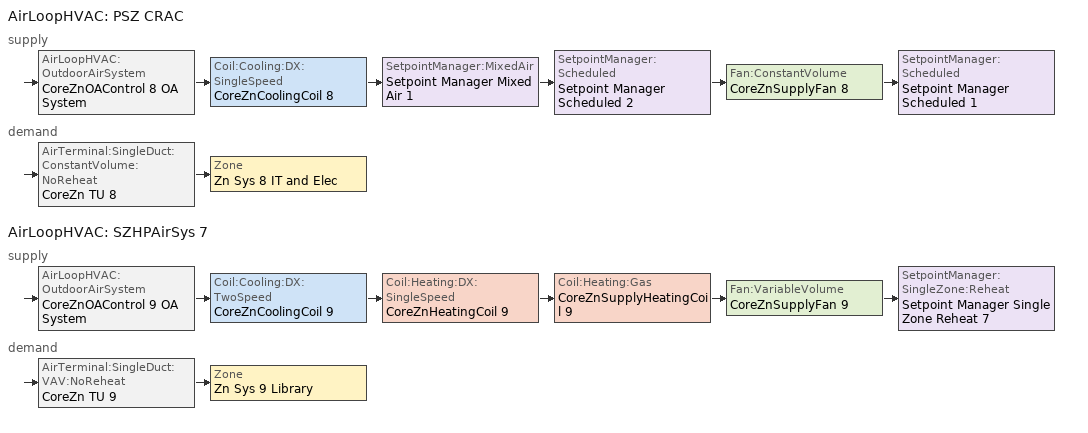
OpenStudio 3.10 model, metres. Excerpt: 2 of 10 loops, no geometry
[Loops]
AirLoopHVAC 'PSZ CRAC'
 supply: AirLoopHVAC:OutdoorAirSystem 'CoreZnOAControl 8 OA System' > Coil:Cooling:DX:SingleSpeed 'CoreZnCoolingCoil 8' > SetpointManager:MixedAir 'Setpoint Manager Mixed Air 1' > SetpointManager:Scheduled 'Setpoint Manager Scheduled 2' > Fan:ConstantVolume 'CoreZnSupplyFan 8' > SetpointManager:Scheduled 'Setpoint Manager Scheduled 1'
 demand: AirTerminal:SingleDuct:ConstantVolume:NoReheat 'CoreZn TU 8' > Zone 'Zn Sys 8 IT and Elec'
AirLoopHVAC 'SZHPAirSys 7'
 supply: AirLoopHVAC:OutdoorAirSystem 'CoreZnOAControl 9 OA System' > Coil:Cooling:DX:TwoSpeed 'CoreZnCoolingCoil 9' > Coil:Heating:DX:SingleSpeed 'CoreZnHeatingCoil 9' > Coil:Heating:Gas 'CoreZnSupplyHeatingCoil 9' > Fan:VariableVolume 'CoreZnSupplyFan 9' > SetpointManager:SingleZone:Reheat 'Setpoint Manager Single Zone Reheat 7'
 demand: AirTerminal:SingleDuct:VAV:NoReheat 'CoreZn TU 9' > Zone 'Zn Sys 9 Library'
[Sizing:Zone] Zone Cooling Design Supply Air Temperature Input Method=TemperatureDifference; Zone Cooling Design Supply Air Temperature {C}=14; Zone Cooling Design Supply Air Temperature Difference {deltaC}=11.1111; Zone Heating Design Supply Air Temperature Input Method=TemperatureDifference; Zone Heating Design Supply Air Temperature {C}=40; Zone Heating Design Supply Air Temperature Difference {deltaC}=13.8889; Zone Cooling Design Supply Air Humidity Ratio {kg-H2O/kg-air}=0.0085; Zone Heating Design Supply Air Humidity Ratio {kg-H2O/kg-air}=0.008; Zone Heating Sizing Factor=1; Zone Cooling Sizing Factor=1; Cooling Design Air Flow Method=DesignDay; Cooling Minimum Air Flow per Zone Floor Area {m3/s-m2}=0; Cooling Minimum Air Flow {m3/s}=0; Cooling Minimum Air Flow Fraction=0; Heating Maximum Air Flow per Zone Floor Area {m3/s-m2}=0; Heating Maximum Air Flow {m3/s}=0; Account for Dedicated Outdoor Air System=No; Dedicated Outdoor Air System Control Strategy=NeutralSupplyAir; Dedicated Outdoor Air Low Setpoint Temperature for Design {C}=autosize; Dedicated Outdoor Air High Setpoint Temperature for Design {C}=autosize; Zone Load Sizing Method=Sensible Load Only No Latent Load; Zone Latent Cooling Design Supply Air Humidity Ratio Input Method=HumidityRatioDifference; Zone Cooling Design Supply Air Humidity Ratio Difference {kgWater/kgDryAir}=0.005; Zone Latent Heating Design Supply Air Humidity Ratio Input Method=HumidityRatioDifference; Zone Humidification Design Supply Air Humidity Ratio Difference {kgWater/kgDryAir}=0.005; Sizing Option=Coincident
Name | Heating Design Air Flow Method | Heating Maximum Air Flow Fraction
Zn Sys 8 IT and Elec | DesignDay | 0
Zn Sys 9 Library | DesignDayWithLimit | 0.5
[Zone equipment]
Zn Sys 8 IT and Elec: CoreZn TU 8
Zn Sys 9 Library: CoreZn TU 9
[SetpointManager:Scheduled] Control Variable=Temperature; Schedule=PSZ CRAC Cooling SP Schedule
Name | Setpoint Node or NodeList
Setpoint Manager Scheduled 1 | CoreZnSupplyFan 8 Outlet Node
Setpoint Manager Scheduled 2 | CoreZnCoolingCoil 8 OS Generated Outlet Duct Outlet Node
[AirLoopHVAC] Design Return Air Flow Fraction of Supply Air Flow=1
Name | Availability Schedule | Design Supply Air Flow Rate {m3/s}
PSZ CRAC | DataHVACAvail | 0.476851
SZHPAirSys 7 | OfficeHVACAvail | 1.02543
[Sizing:System] Preheat Design Temperature {C}=5.68434e-14; Preheat Design Humidity Ratio {kg-H2O/kg-Air}=0; Precool Design Temperature {C}=5.68434e-14; Precool Design Humidity Ratio {kg-H2O/kg-Air}=0; Sizing Option=NonCoincident; 100% Outdoor Air in Cooling=No; 100% Outdoor Air in Heating=No; Central Cooling Design Supply Air Humidity Ratio {kg-H2O/kg-Air}=0.0085; Central Heating Design Supply Air Humidity Ratio {kg-H2O/kg-Air}=0.008; Zone Maximum Outdoor Air Fraction=1; Cooling Supply Air Flow Rate Per Floor Area {m3/s-m2}=0.00996765; Cooling Fraction of Autosized Cooling Supply Air Flow Rate=1; Cooling Supply Air Flow Rate Per Unit Cooling Capacity {m3/s-W}=3.94755e-05; Heating Supply Air Flow Rate Per Floor Area {m3/s-m2}=0.00996765; Heating Fraction of Autosized Heating Supply Air Flow Rate=1; Heating Fraction of Autosized Cooling Supply Air Flow Rate=1; Heating Supply Air Flow Rate Per Unit Heating Capacity {m3/s-W}=3.15882e-05; Cooling Design Capacity Method=CoolingDesignCapacity; Cooling Design Capacity {W}=autosize; Cooling Design Capacity Per Floor Area {W/m2}=234.7; Fraction of Autosized Cooling Design Capacity=1; Heating Design Capacity Method=HeatingDesignCapacity; Heating Design Capacity {W}=autosize; Heating Design Capacity Per Floor Area {W/m2}=157; Fraction of Autosized Heating Design Capacity=1; Central Cooling Capacity Control Method=OnOff; Occupant Diversity=autosize
Name | Central Heating Maximum System Air Flow Ratio | Central Cooling Design Supply Air Temperature {C} | Central Heating Design Supply Air Temperature {C}
PSZ CRAC | 1 | 18.3333 | 40
SZHPAirSys 7 | 0.5 | 12.7778 | 35
[Fan:VariableVolume]
CoreZnSupplyFan 9: Availability Schedule=Always On Discrete; Fan Total Efficiency=0.4475; Pressure Rise {Pa}=915.075; Maximum Flow Rate {m3/s}=1.02543; Fan Power Minimum Flow Rate Input Method=FixedFlowRate; Fan Power Minimum Flow Fraction=0; Fan Power Minimum Air Flow Rate {m3/s}=0.512714; Motor Efficiency=0.688462; Motor In Airstream Fraction=1; Fan Power Coefficient 1=0.027828; Fan Power Coefficient 2=0.026583; Fan Power Coefficient 3=-0.087069; Fan Power Coefficient 4=1.03092; Fan Power Coefficient 5=0
[Coil:Heating:Gas]
CoreZnSupplyHeatingCoil 9: Availability Schedule=CoreZnSupplyHeatingCoil 9 AvailSch; Gas Burner Efficiency=0.815459; Nominal Capacity {W}=15825.8; On Cycle Parasitic Electric Load {W}=0; Part Load Fraction Correlation Curve=CoilHtgFurnFIRRatio_fQRatio; Off Cycle Parasitic Gas Load {W}=0
[Coil:Heating:DX:SingleSpeed]
CoreZnHeatingCoil 9: Availability Schedule=Always On Discrete; Rated Total Heating Capacity {W}=14900.2; Rated COP {W/W}=4.14351; Rated Air Flow Rate {m3/s}=1.02543; Rated Supply Fan Power Per Volume Flow Rate 2017 {W/(m3/s)}=773.3; Rated Supply Fan Power Per Volume Flow Rate 2023 {W/(m3/s)}=934.4; Total Heating Capacity Function of Temperature Curve=CoilHtgHPQRatio_fToadbSI; Total Heating Capacity Function of Flow Fraction Curve=CoilHtgHPQRatio_fCFMRatio; Energy Input Ratio Function of Temperature Curve=CoilHtgHPEIRRatio_fToadbSI; Energy Input Ratio Function of Flow Fraction Curve=CoilHtgHPEIRRatio_fCFMRatio; Part Load Fraction Correlation Curve=CoilHtgHPEIRRatio_fQFrac; Defrost Energy Input Ratio Function of Temperature Curve=CoreZnHeatingCoil 9 Defrost Curve; Minimum Outdoor Dry-Bulb Temperature for Compressor Operation {C}=-8.33333; Maximum Outdoor Dry-Bulb Temperature for Defrost Operation {C}=4.44444; Crankcase Heater Capacity {W}=60.7677; Maximum Outdoor Dry-Bulb Temperature for Crankcase Heater Operation {C}=10; Defrost Strategy=ReverseCycle; Defrost Control=Timed; Defrost Time Period Fraction=0.058333; Resistive Defrost Heater Capacity {W}=2000
[Coil:Cooling:DX:SingleSpeed]
CoreZnCoolingCoil 8: Availability Schedule=Always On Discrete; Rated Total Cooling Capacity {W}=9139.07; Rated Sensible Heat Ratio=1; Rated COP {W/W}=3.56694; Rated Air Flow Rate {m3/s}=0.476851; Rated Evaporator Fan Power Per Volume Flow Rate 2017 {W/(m3/s)}=773.3; Rated Evaporator Fan Power Per Volume Flow Rate 2023 {W/(m3/s)}=934.4; Total Cooling Capacity Function of Temperature Curve=CoilClgDXQRatio_fTwbToadbSI; Total Cooling Capacity Function of Flow Fraction Curve=CoilClgDXSnglQRatio_fCFMRatio; Energy Input Ratio Function of Temperature Curve=CoilClgDXEIRRatio_fTwbToadbSI; Energy Input Ratio Function of Flow Fraction Curve=CoilClgDXSnglEIRRatio_fCFMRatio; Part Load Fraction Correlation Curve=CoilClgDXSEEREIRRatio_fQFrac; Minimum Outdoor Dry-Bulb Temperature for Compressor Operation {C}=-25; Nominal Time for Condensate Removal to Begin {s}=0; Ratio of Initial Moisture Evaporation Rate and Steady State Latent Capacity=0; Maximum Cycling Rate {cycles/hr}=0; Latent Capacity Time Constant {s}=0; Condenser Type=AirCooled; Evaporative Condenser Effectiveness=0.9; Evaporative Condenser Air Flow Rate {m3/s}=autosize; Evaporative Condenser Pump Rated Power Consumption {W}=autosize; Crankcase Heater Capacity {W}=24.3648; Maximum Outdoor Dry-Bulb Temperature for Crankcase Heater Operation {C}=10; Basin Heater Capacity {W/K}=0; Basin Heater Setpoint Temperature {C}=2
[Controller:OutdoorAir] Minimum Outdoor Air Flow Rate {m3/s}=0; Maximum Outdoor Air Flow Rate {m3/s}=Autosize; Economizer Control Type=FixedDryBulb; Economizer Control Action Type=ModulateFlow; Economizer Maximum Limit Dry-Bulb Temperature {C}=21.6667; Economizer Maximum Limit Enthalpy {J/kg}=116300; Lockout Type=LockoutWithCompressor; Minimum Limit Type=FixedMinimum; High Humidity Control=No; High Humidity Outdoor Air Flow Ratio=1; Control High Indoor Humidity Based on Outdoor Humidity Ratio=Yes; Economizer Operation Staging=InterlockedWithMechanicalCooling
Name | Minimum Outdoor Air Schedule | Maximum Fraction of Outdoor Air Schedule | Controller Mechanical Ventilation | Heat Recovery Bypass Control Type
CoreZnOAControl 8 | CoreZnOAControl 8 Schedule | CoreZnOAControl 8 Max OA Schedule | CoreZnOAControl 8 Mech Vent Controller | BypassWhenWithinEconomizerLimits
CoreZnOAControl 9 | CoreZnOAControl 9 Schedule | CoreZnOAControl 9 Max OA Schedule | CoreZnOAControl 9 Mech Vent Controller | BypassWhenOAFlowGreaterThanMinimum
[Controller:MechanicalVentilation] Availability Schedule=Always On Discrete
CoreZnOAControl 8 Mech Vent Controller; CoreZnOAControl 9 Mech Vent Controller
[AirLoopHVAC:OutdoorAirSystem]
Name | Controller
CoreZnOAControl 8 OA System | CoreZnOAControl 8
CoreZnOAControl 9 OA System | CoreZnOAControl 9
[SetpointManager:SingleZone:Reheat]
Setpoint Manager Single Zone Reheat 7: Minimum Supply Air Temperature {C}=12.7778; Maximum Supply Air Temperature {C}=35; Control Zone=Zn Sys 9 Library; Setpoint Node or NodeList=CoreZnSupplyFan 9 Outlet Node
[Coil:Cooling:DX:TwoSpeed]
CoreZnCoolingCoil 9: Availability Schedule=Always On Discrete; Rated High Speed Total Cooling Capacity {W}=22297.7; Rated High Speed Sensible Heat Ratio=Autosize; Rated High Speed COP {W/W}=3.82705; Rated High Speed Air Flow Rate {m3/s}=1.02543; Rated High Speed Evaporator Fan Power Per Volume Flow Rate 2017 {W/(m3/s)}=773.3; Rated High Speed Evaporator Fan Power Per Volume Flow Rate 2023 {W/(m3/s)}=934.4; Unit Internal Static Air Pressure {Pa}=773.3; Total Cooling Capacity Function of Temperature Curve=CoilClgDXQRatio_fTwbToadbSI; Total Cooling Capacity Function of Flow Fraction Curve=CoilClgDXDblQRatio_fCFMRatio; Energy Input Ratio Function of Temperature Curve=CoilClgDXEIRRatio_fTwbToadbSI; Energy Input Ratio Function of Flow Fraction Curve=CoilClgDXDblEIRRatio_fCFMRatio; Part Load Fraction Correlation Curve=CoilClgDXEIRRatio_fQFrac; Rated Low Speed Total Cooling Capacity {W}=11148.8; Rated Low Speed Sensible Heat Ratio=Autosize; Rated Low Speed COP {W/W}=3.82705; Rated Low Speed Air Flow Rate {m3/s}=0.512714; Rated Low Speed Evaporator Fan Power Per Volume Flow Rate 2017 {W/(m3/s)}=773.3; Rated Low Speed Evaporator Fan Power Per Volume Flow Rate 2023 {W/(m3/s)}=934.4; Low Speed Total Cooling Capacity Function of Temperature Curve=CoilClgDXQRatio_fTwbToadbSI 2; Low Speed Energy Input Ratio Function of Temperature Curve=CoilClgDXEIRRatio_fTwbToadbSI 2; Condenser Type=AirCooled; Minimum Outdoor Dry-Bulb Temperature for Compressor Operation {C}=-25; High Speed Evaporative Condenser Effectiveness=0.9; High Speed Evaporative Condenser Air Flow Rate {m3/s}=Autosize; High Speed Evaporative Condenser Pump Rated Power Consumption {W}=Autosize; Low Speed Evaporative Condenser Effectiveness=0.9; Low Speed Evaporative Condenser Air Flow Rate {m3/s}=Autosize; Low Speed Evaporative Condenser Pump Rated Power Consumption {W}=Autosize; Basin Heater Capacity {W/K}=0; Basin Heater Setpoint Temperature {C}=2
[Fan:ConstantVolume]
CoreZnSupplyFan 8: Availability Schedule=Always On Discrete; Fan Total Efficiency=0.365677; Pressure Rise {Pa}=682.504; Maximum Flow Rate {m3/s}=0.476851; Motor Efficiency=0.657692; Motor In Airstream Fraction=1
[SetpointManager:MixedAir]
Setpoint Manager Mixed Air 1: Control Variable=Temperature; Setpoint Node or NodeList=CoreZnCoolingCoil 8 Outlet Node
[AirTerminal:SingleDuct:VAV:NoReheat]
CoreZn TU 9: Availability Schedule=Always On Discrete; Maximum Air Flow Rate {m3/s}=1.02554; Zone Minimum Air Flow Input Method=FixedFlowRate; Constant Minimum Air Flow Fraction=0.3; Fixed Minimum Air Flow Rate {m3/s}=0.512771; Control For Outdoor Air=No
[AirTerminal:SingleDuct:ConstantVolume:NoReheat]
CoreZn TU 8: Availability Schedule=Always On Discrete; Maximum Air Flow Rate {m3/s}=0.476851
[Curve:Biquadratic]
Name | Coefficient1 Constant | Coefficient2 x | Coefficient3 x**2 | Coefficient4 y | Coefficient5 y**2 | Coefficient6 x*y | Minimum Value of x | Maximum Value of x | Minimum Value of y | Maximum Value of y
CoilClgDXQRatio_fTwbToadbSI; CoilClgDXQRatio_fTwbToadbSI 2 | 0.86779 | 0.014245 | 0.000554 | -0.007569 | 3.2e-05 | -0.000191 | 13.89 | 25 | 23.89 | 46.11
CoilClgDXEIRRatio_fTwbToadbSI; CoilClgDXEIRRatio_fTwbToadbSI 2 | 0.116709 | 0.028458 | -0.000411 | 0.021422 | 0.000162 | -0.00068 | 13.89 | 25 | 23.89 | 46.11
CoreZnHeatingCoil 9 Defrost Curve | 1 | 0 | 0 | 0 | 0 | 0 | 0 | 1 | 0 | 1
[Curve:Cubic]
Name | Coefficient1 Constant | Coefficient2 x | Coefficient3 x**2 | Coefficient4 x**3 | Minimum Value of x | Maximum Value of x | Minimum Curve Output | Maximum Curve Output
CoilClgDXSEEREIRRatio_fQFrac | 1 | 0 | 0 | 0 | 0.7 | 1
CoilClgDXEIRRatio_fQFrac | 0 | 5.1091 | -8.5515 | 4.4744 | 0.7 | 1 | 0.92 | 1
CoilClgDXDblEIRRatio_fCFMRatio | 1.00795 | 0.345441 | -0.692289 | 0.338899 | 0 | 100
CoilHtgHPQRatio_fToadbSI | 0.729009 | 0.031928 | 0.000136 | -9e-06 | 0 | 10 | 0.17 | 1.05
CoilHtgHPEIRRatio_fToadbSI | 1.21829 | -0.036117 | 0.00142 | -2.7e-05 | 0 | 10 | 0.97 | 3.18
CoilClgDXDblQRatio_fCFMRatio | 0.472786 | 1.24334 | -1.03871 | 0.322578 | 0 | 100 | 0.47
[Curve:Quadratic]
Name | Coefficient1 Constant | Coefficient2 x | Coefficient3 x**2 | Minimum Value of x | Maximum Value of x | Minimum Curve Output | Maximum Curve Output
CoilClgDXSnglQRatio_fCFMRatio | 0.8 | 0.2 | 0 | 0 | 100 | 0.8
CoilClgDXSnglEIRRatio_fCFMRatio | 1.156 | -0.1816 | 0.0256 | 0 | 100
CoilHtgHPQRatio_fCFMRatio | 0.84 | 0.16 | 0 | 0 | 100 | 0.84
CoilHtgHPEIRRatio_fQFrac | 0.85 | 0.15 | 0 | 0 | 1 | 0.85 | 1
CoilHtgHPEIRRatio_fCFMRatio | 1.3824 | -0.4336 | 0.0512 | 0 | 1
CoilHtgFurnFIRRatio_fQRatio | 0.01861 | 1.09421 | -0.112819 | 0.7 | 1
[Schedule:Day]
OfficeHVACAvailSun; CoreZnOAControl 9 Schedule Week 1 Sunday; CoreZnOAControl 9 Schedule Week 1 Holiday; CoreZnOAControl 9 Schedule Week 1 Custom 1; CoreZnOAControl 9 Schedule Week 1 Custom 2: 1, 0, 0, 2, 0, 0, 3, 0, 0, 4, 0, 0, 5, 0, 0, 6, 0, 0, 7, 0, 0, 8, 0, 0, 9, 0, 0, 10, 0, 0, 11, 0, 0, 12, 0, 0, 13, 0, 0, 14, 0, 0, 15, 0, 0, 16, 0, 0, 17, 0, 0, 18, 0, 0, 19, 0, 0, 20, 0, 0, 21, 0, 0, 22, 0, 0, 23, 0, 0, 24, 0, 0
OfficeHVACAvailWD; CoreZnOAControl 9 Schedule Week 1 Monday; CoreZnOAControl 9 Schedule Week 1 Tuesday; CoreZnOAControl 9 Schedule Week 1 Wednesday; CoreZnOAControl 9 Schedule Week 1 Thursday; CoreZnOAControl 9 Schedule Week 1 Friday: 1, 0, 0, 2, 0, 0, 3, 0, 0, 4, 0, 0, 5, 0, 0, 6, 0, 1, 7, 0, 1, 8, 0, 1, 9, 0, 1, 10, 0, 1, 11, 0, 1, 12, 0, 1, 13, 0, 1, 14, 0, 1, 15, 0, 1, 16, 0, 1, 17, 0, 1, 18, 0, 1, 19, 0, 1, 20, 0, 1, 21, 0, 1, 22, 0, 1, 23, 0, 1, 24, 0, 1
OfficeHVACAvailSat; CoreZnOAControl 9 Schedule Week 1 Saturday: 1, 0, 0, 2, 0, 0, 3, 0, 0, 4, 0, 0, 5, 0, 0, 6, 0, 1, 7, 0, 1, 8, 0, 1, 9, 0, 1, 10, 0, 1, 11, 0, 1, 12, 0, 1, 13, 0, 1, 14, 0, 1, 15, 0, 1, 16, 0, 1, 17, 0, 1, 18, 0, 1, 19, 0, 1, 20, 0, 0, 21, 0, 0, 22, 0, 0, 23, 0, 0, 24, 0, 0
AllOnHVACAvailDay; DataHVACAvailSun; DataHVACAvailWD; DataHVACAvailSat; CoreZnOAControl 8 Schedule Week 1 Sunday; CoreZnOAControl 8 Schedule Week 1 Monday; CoreZnOAControl 8 Schedule Week 1 Tuesday; CoreZnOAControl 8 Schedule Week 1 Wednesday; CoreZnOAControl 8 Schedule Week 1 Thursday; CoreZnOAControl 8 Schedule Week 1 Friday; CoreZnOAControl 8 Schedule Week 1 Saturday; CoreZnOAControl 8 Schedule Week 1 Holiday; CoreZnOAControl 8 Schedule Week 1 Summer; CoreZnOAControl 8 Schedule Week 1 Winter; CoreZnOAControl 8 Schedule Week 1 Custom 1; CoreZnOAControl 8 Schedule Week 1 Custom 2; CoreZnOAControl 9 Schedule Week 1 Summer; CoreZnOAControl 9 Schedule Week 1 Winter: 1, 0, 1, 2, 0, 1, 3, 0, 1, 4, 0, 1, 5, 0, 1, 6, 0, 1, 7, 0, 1, 8, 0, 1, 9, 0, 1, 10, 0, 1, 11, 0, 1, 12, 0, 1, 13, 0, 1, 14, 0, 1, 15, 0, 1, 16, 0, 1, 17, 0, 1, 18, 0, 1, 19, 0, 1, 20, 0, 1, 21, 0, 1, 22, 0, 1, 23, 0, 1, 24, 0, 1
CoreZnOAControl 8 Max OA Schedule Day Schedule: 24, 0, 0.9
PSZ CRAC Cooling SP Schedule Day Schedule: 24, 0, 18.3333
CoreZnOAControl 9 Max OA Schedule Day Schedule: 24, 0, 1
[Schedule:Week]
OfficeHVACAvailWk: OfficeHVACAvailSun, OfficeHVACAvailWD, OfficeHVACAvailWD, OfficeHVACAvailWD, OfficeHVACAvailWD, OfficeHVACAvailWD, OfficeHVACAvailSat, OfficeHVACAvailSun, AllOnHVACAvailDay, AllOnHVACAvailDay, OfficeHVACAvailSun, OfficeHVACAvailSun
DataHVACAvailWk: DataHVACAvailSun, DataHVACAvailWD, DataHVACAvailWD, DataHVACAvailWD, DataHVACAvailWD, DataHVACAvailWD, DataHVACAvailSat, DataHVACAvailSun, AllOnHVACAvailDay, AllOnHVACAvailDay, DataHVACAvailSun, DataHVACAvailSun
CoreZnOAControl 8 Schedule Week 1: CoreZnOAControl 8 Schedule Week 1 Sunday, CoreZnOAControl 8 Schedule Week 1 Monday, CoreZnOAControl 8 Schedule Week 1 Tuesday, CoreZnOAControl 8 Schedule Week 1 Wednesday, CoreZnOAControl 8 Schedule Week 1 Thursday, CoreZnOAControl 8 Schedule Week 1 Friday, CoreZnOAControl 8 Schedule Week 1 Saturday, CoreZnOAControl 8 Schedule Week 1 Holiday, CoreZnOAControl 8 Schedule Week 1 Summer, CoreZnOAControl 8 Schedule Week 1 Winter, CoreZnOAControl 8 Schedule Week 1 Custom 1, CoreZnOAControl 8 Schedule Week 1 Custom 2
CoreZnOAControl 9 Schedule Week 1: CoreZnOAControl 9 Schedule Week 1 Sunday, CoreZnOAControl 9 Schedule Week 1 Monday, CoreZnOAControl 9 Schedule Week 1 Tuesday, CoreZnOAControl 9 Schedule Week 1 Wednesday, CoreZnOAControl 9 Schedule Week 1 Thursday, CoreZnOAControl 9 Schedule Week 1 Friday, CoreZnOAControl 9 Schedule Week 1 Saturday, CoreZnOAControl 9 Schedule Week 1 Holiday, CoreZnOAControl 9 Schedule Week 1 Summer, CoreZnOAControl 9 Schedule Week 1 Winter, CoreZnOAControl 9 Schedule Week 1 Custom 1, CoreZnOAControl 9 Schedule Week 1 Custom 2
[Schedule:Year]
OfficeHVACAvail: 12, 31, OfficeHVACAvailWk
DataHVACAvail: 12, 31, DataHVACAvailWk
CoreZnOAControl 8 Schedule: 12, 31, CoreZnOAControl 8 Schedule Week 1
CoreZnOAControl 9 Schedule: 12, 31, CoreZnOAControl 9 Schedule Week 1
[Schedule:Ruleset]
Name | Default Day Schedule
CoreZnOAControl 8 Max OA Schedule | CoreZnOAControl 8 Max OA Schedule Day Schedule
PSZ CRAC Cooling SP Schedule | PSZ CRAC Cooling SP Schedule Day Schedule
CoreZnOAControl 9 Max OA Schedule | CoreZnOAControl 9 Max OA Schedule Day Schedule
[Schedule:Constant] Value=1
Always On Discrete; CoreZnSupplyHeatingCoil 9 AvailSch
